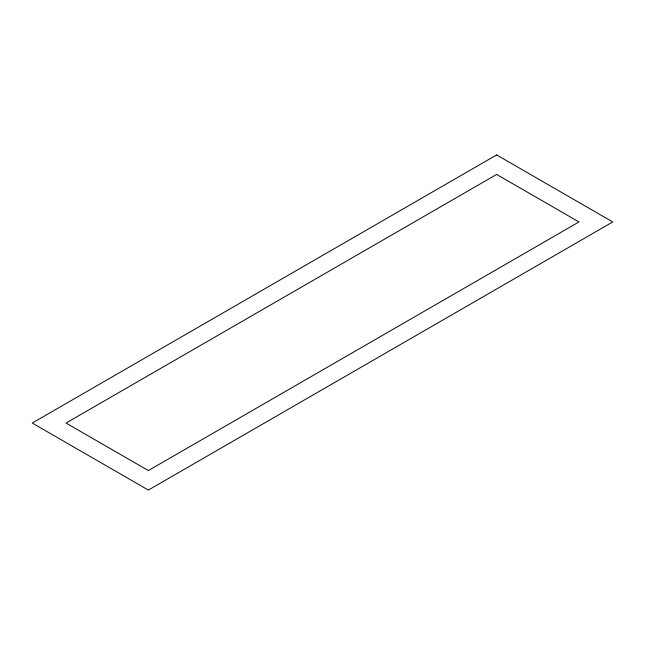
<?xml version="1.0" encoding="UTF-8"?>
<svg xmlns="http://www.w3.org/2000/svg" width="645" height="645" viewBox="0 0 645 645"><rect width="100%" height="100%" fill="white"/><g stroke="black" fill="none" stroke-linecap="round" stroke-linejoin="round"><path stroke-width="0.97" d="M496.65 154.929L32.25 423.047L148.35 490.071L612.75 221.953L496.65 154.929M496.65 174.432L66.032 423.047L148.35 470.568L578.968 221.953L496.65 174.432"/></g></svg>
